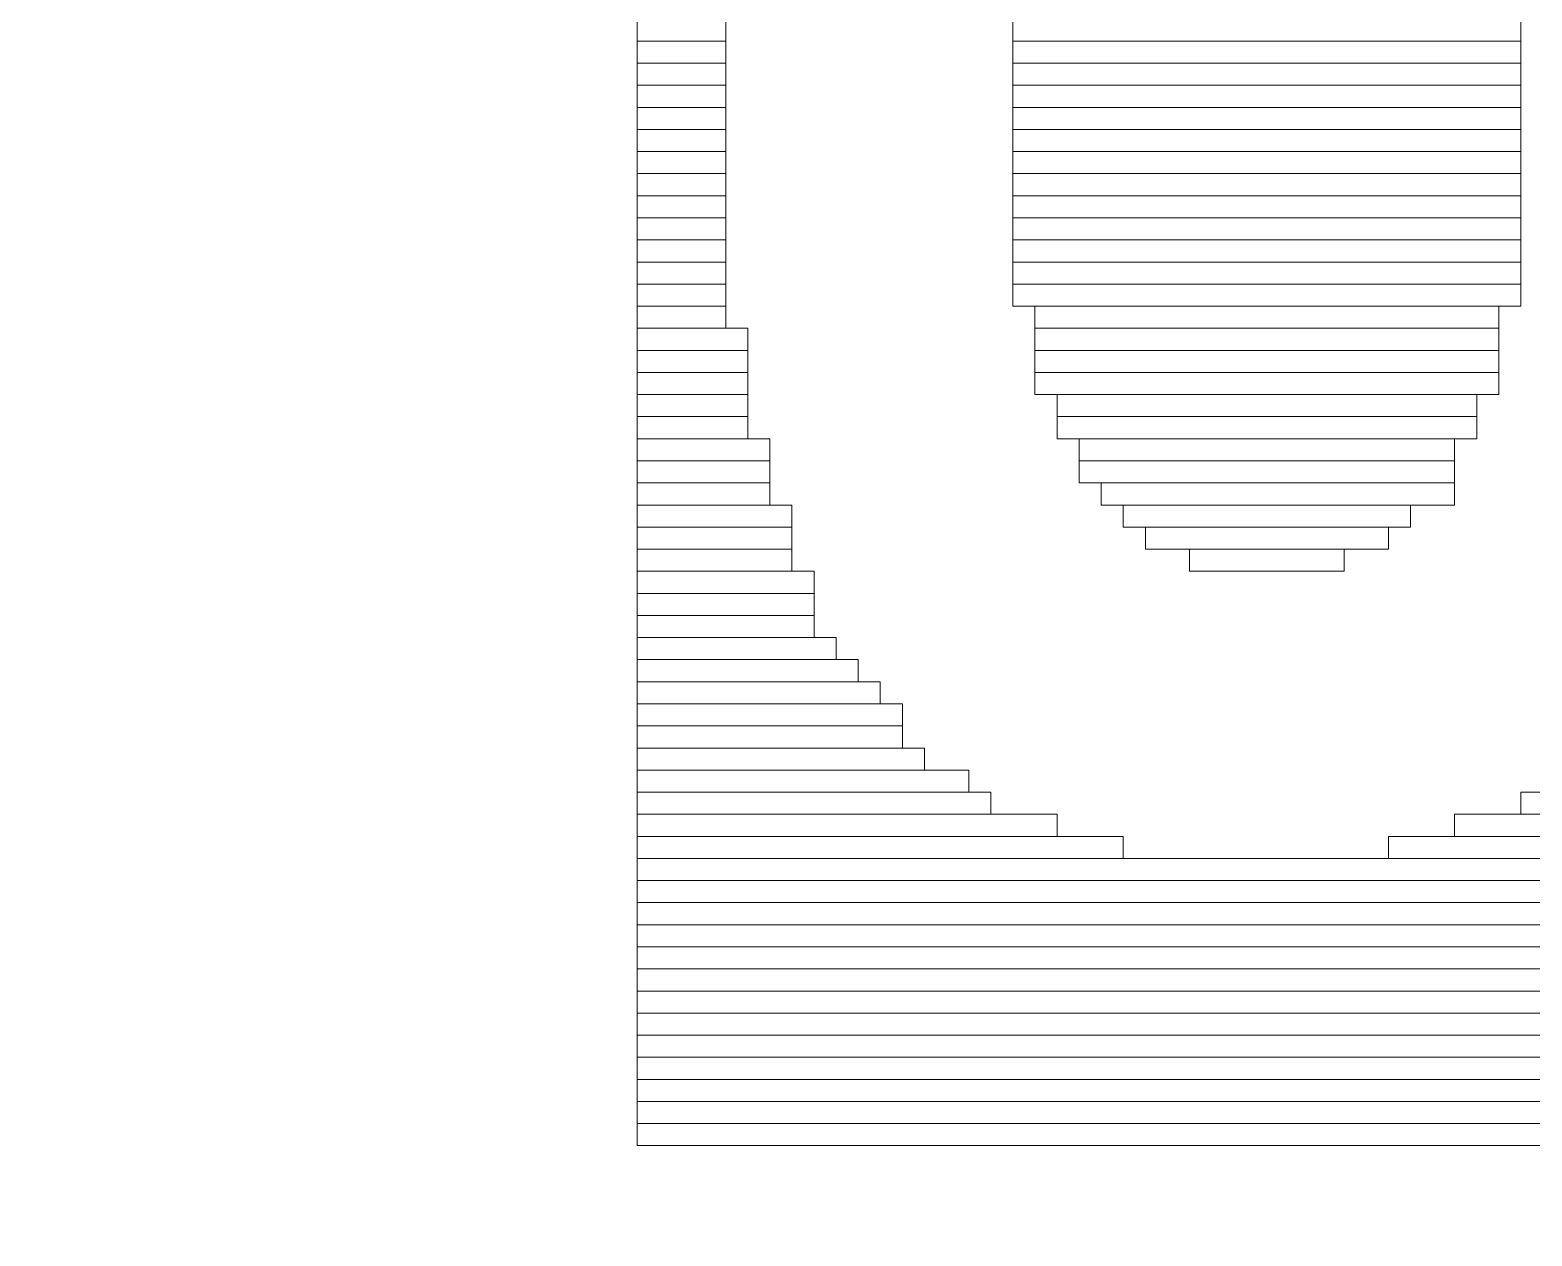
# Model space of a CAD drawing. Header units: millimetres. Extents: x -86 to 67, y -55 to 52.
# Drawn here: x 23.158 to 24.885, y 17.022 to 18.408 of the extents above; entities that cross this region are included whole.
import ezdxf

# ---------------------------------------------------------------- set-up
doc = ezdxf.new("R2010")
doc.units = ezdxf.units.MM
doc.header["$MEASUREMENT"] = 0
doc.layers.add('BG_OUTLINE', color=7, linetype='Continuous')
doc.layers.add('MA_PEN3', color=7, linetype='Continuous')

msp = doc.modelspace()

# ---------------------------------------------------------------- linework, layer by layer
at = {"layer": 'BG_OUTLINE', "color": 3, "lineweight": 9}
msp.add_open_spline([(-60.0926, 34.7331), (-60.0926, 34.7331), (63.7724, 34.7331), (63.7724, 34.7331), (63.7724, 34.7331), (64.585, 34.7336), (65.3646, 34.4113), (65.9396, 33.837), (65.9396, 33.837), (66.5146, 33.2627), (66.8379, 32.4797), (66.8384, 31.667), (66.8384, 31.667), (66.8384, 31.667), (66.8412, -52.28), (66.8412, -52.28), (66.8412, -52.28), (66.8412, -52.28), (66.8384, -52.1933), (66.8384, -52.1933), (66.8384, -52.1933), (66.8389, -53.006), (66.5166, -53.7856), (65.9424, -54.3606), (65.9424, -54.3606), (65.3681, -54.9356), (64.585, -55.2589), (63.7724, -55.2594), (63.7724, -55.2594), (63.7724, -55.2594), (-60.1869, -55.2594), (-60.1869, -55.2594), (-60.1869, -55.2594), (-60.1869, -55.2594), (-60.0853, -55.2518), (-60.0853, -55.2518), (-60.0853, -55.2518), (-60.8979, -55.2523), (-61.6775, -54.9299), (-62.2525, -54.3557), (-62.2525, -54.3557), (-62.8275, -53.7814), (-63.1508, -52.9984), (-63.1513, -52.1857), (-63.1513, -52.1857), (-63.1513, -52.1857), (-63.1587, 31.667), (-63.1587, 31.667), (-63.1587, 31.667), (-63.1592, 32.4797), (-62.8369, 33.2593), (-62.2626, 33.8343), (-62.2626, 33.8343), (-61.6883, 34.4093), (-60.9053, 34.7326), (-60.0926, 34.7331)], degree=3, knots=[0, 0, 0, 0, 0.071429, 0.071429, 0.071429, 0.071429, 0.142857, 0.142857, 0.142857, 0.142857, 0.214286, 0.214286, 0.214286, 0.214286, 0.285714, 0.285714, 0.285714, 0.285714, 0.357143, 0.357143, 0.357143, 0.357143, 0.428571, 0.428571, 0.428571, 0.428571, 0.5, 0.5, 0.5, 0.5, 0.571429, 0.571429, 0.571429, 0.571429, 0.642857, 0.642857, 0.642857, 0.642857, 0.714286, 0.714286, 0.714286, 0.714286, 0.785714, 0.785714, 0.785714, 0.785714, 0.857143, 0.857143, 0.857143, 0.857143, 0.928571, 0.928571, 0.928571, 0.928571, 1, 1, 1, 1], dxfattribs=at)
at = {"layer": 'MA_PEN3', "color": 5, "lineweight": 9}
for points in [[(23.8566, 18.3955), (23.8566, 18.3955), (23.8566, 18.4209), (23.8566, 18.4209), (23.8566, 18.4209), (23.8566, 18.4209), (23.9582, 18.4209), (23.9582, 18.4209), (23.9582, 18.4209), (23.9582, 18.4209), (23.9582, 18.3955), (23.9582, 18.3955), (23.9582, 18.3955), (23.9582, 18.3955), (23.8566, 18.3955), (23.8566, 18.3955)], [(24.2884, 18.3955), (24.2884, 18.3955), (24.2884, 18.4209), (24.2884, 18.4209), (24.2884, 18.4209), (24.2884, 18.4209), (24.8726, 18.4209), (24.8726, 18.4209), (24.8726, 18.4209), (24.8726, 18.4209), (24.8726, 18.3955), (24.8726, 18.3955), (24.8726, 18.3955), (24.8726, 18.3955), (24.2884, 18.3955), (24.2884, 18.3955)], [(23.8566, 18.3701), (23.8566, 18.3701), (23.8566, 18.3955), (23.8566, 18.3955), (23.8566, 18.3955), (23.8566, 18.3955), (23.9582, 18.3955), (23.9582, 18.3955), (23.9582, 18.3955), (23.9582, 18.3955), (23.9582, 18.3701), (23.9582, 18.3701), (23.9582, 18.3701), (23.9582, 18.3701), (23.8566, 18.3701), (23.8566, 18.3701)], [(24.2884, 18.3701), (24.2884, 18.3701), (24.2884, 18.3955), (24.2884, 18.3955), (24.2884, 18.3955), (24.2884, 18.3955), (24.8726, 18.3955), (24.8726, 18.3955), (24.8726, 18.3955), (24.8726, 18.3955), (24.8726, 18.3701), (24.8726, 18.3701), (24.8726, 18.3701), (24.8726, 18.3701), (24.2884, 18.3701), (24.2884, 18.3701)], [(23.8566, 18.3447), (23.8566, 18.3447), (23.8566, 18.3701), (23.8566, 18.3701), (23.8566, 18.3701), (23.8566, 18.3701), (23.9582, 18.3701), (23.9582, 18.3701), (23.9582, 18.3701), (23.9582, 18.3701), (23.9582, 18.3447), (23.9582, 18.3447), (23.9582, 18.3447), (23.9582, 18.3447), (23.8566, 18.3447), (23.8566, 18.3447)], [(24.2884, 18.3447), (24.2884, 18.3447), (24.2884, 18.3701), (24.2884, 18.3701), (24.2884, 18.3701), (24.2884, 18.3701), (24.8726, 18.3701), (24.8726, 18.3701), (24.8726, 18.3701), (24.8726, 18.3701), (24.8726, 18.3447), (24.8726, 18.3447), (24.8726, 18.3447), (24.8726, 18.3447), (24.2884, 18.3447), (24.2884, 18.3447)], [(23.8566, 18.3193), (23.8566, 18.3193), (23.8566, 18.3447), (23.8566, 18.3447), (23.8566, 18.3447), (23.8566, 18.3447), (23.9582, 18.3447), (23.9582, 18.3447), (23.9582, 18.3447), (23.9582, 18.3447), (23.9582, 18.3193), (23.9582, 18.3193), (23.9582, 18.3193), (23.9582, 18.3193), (23.8566, 18.3193), (23.8566, 18.3193)], [(24.2884, 18.3193), (24.2884, 18.3193), (24.2884, 18.3447), (24.2884, 18.3447), (24.2884, 18.3447), (24.2884, 18.3447), (24.8726, 18.3447), (24.8726, 18.3447), (24.8726, 18.3447), (24.8726, 18.3447), (24.8726, 18.3193), (24.8726, 18.3193), (24.8726, 18.3193), (24.8726, 18.3193), (24.2884, 18.3193), (24.2884, 18.3193)], [(23.8566, 18.2939), (23.8566, 18.2939), (23.8566, 18.3193), (23.8566, 18.3193), (23.8566, 18.3193), (23.8566, 18.3193), (23.9582, 18.3193), (23.9582, 18.3193), (23.9582, 18.3193), (23.9582, 18.3193), (23.9582, 18.2939), (23.9582, 18.2939), (23.9582, 18.2939), (23.9582, 18.2939), (23.8566, 18.2939), (23.8566, 18.2939)], [(24.2884, 18.2939), (24.2884, 18.2939), (24.2884, 18.3193), (24.2884, 18.3193), (24.2884, 18.3193), (24.2884, 18.3193), (24.8726, 18.3193), (24.8726, 18.3193), (24.8726, 18.3193), (24.8726, 18.3193), (24.8726, 18.2939), (24.8726, 18.2939), (24.8726, 18.2939), (24.8726, 18.2939), (24.2884, 18.2939), (24.2884, 18.2939)], [(23.8566, 18.2685), (23.8566, 18.2685), (23.8566, 18.2939), (23.8566, 18.2939), (23.8566, 18.2939), (23.8566, 18.2939), (23.9582, 18.2939), (23.9582, 18.2939), (23.9582, 18.2939), (23.9582, 18.2939), (23.9582, 18.2685), (23.9582, 18.2685), (23.9582, 18.2685), (23.9582, 18.2685), (23.8566, 18.2685), (23.8566, 18.2685)], [(24.2884, 18.2685), (24.2884, 18.2685), (24.2884, 18.2939), (24.2884, 18.2939), (24.2884, 18.2939), (24.2884, 18.2939), (24.8726, 18.2939), (24.8726, 18.2939), (24.8726, 18.2939), (24.8726, 18.2939), (24.8726, 18.2685), (24.8726, 18.2685), (24.8726, 18.2685), (24.8726, 18.2685), (24.2884, 18.2685), (24.2884, 18.2685)], [(23.8566, 18.2431), (23.8566, 18.2431), (23.8566, 18.2685), (23.8566, 18.2685), (23.8566, 18.2685), (23.8566, 18.2685), (23.9582, 18.2685), (23.9582, 18.2685), (23.9582, 18.2685), (23.9582, 18.2685), (23.9582, 18.2431), (23.9582, 18.2431), (23.9582, 18.2431), (23.9582, 18.2431), (23.8566, 18.2431), (23.8566, 18.2431)], [(24.2884, 18.2431), (24.2884, 18.2431), (24.2884, 18.2685), (24.2884, 18.2685), (24.2884, 18.2685), (24.2884, 18.2685), (24.8726, 18.2685), (24.8726, 18.2685), (24.8726, 18.2685), (24.8726, 18.2685), (24.8726, 18.2431), (24.8726, 18.2431), (24.8726, 18.2431), (24.8726, 18.2431), (24.2884, 18.2431), (24.2884, 18.2431)], [(23.8566, 18.2177), (23.8566, 18.2177), (23.8566, 18.2431), (23.8566, 18.2431), (23.8566, 18.2431), (23.8566, 18.2431), (23.9582, 18.2431), (23.9582, 18.2431), (23.9582, 18.2431), (23.9582, 18.2431), (23.9582, 18.2177), (23.9582, 18.2177), (23.9582, 18.2177), (23.9582, 18.2177), (23.8566, 18.2177), (23.8566, 18.2177)], [(24.2884, 18.2177), (24.2884, 18.2177), (24.2884, 18.2431), (24.2884, 18.2431), (24.2884, 18.2431), (24.2884, 18.2431), (24.8726, 18.2431), (24.8726, 18.2431), (24.8726, 18.2431), (24.8726, 18.2431), (24.8726, 18.2177), (24.8726, 18.2177), (24.8726, 18.2177), (24.8726, 18.2177), (24.2884, 18.2177), (24.2884, 18.2177)], [(23.8566, 18.1923), (23.8566, 18.1923), (23.8566, 18.2177), (23.8566, 18.2177), (23.8566, 18.2177), (23.8566, 18.2177), (23.9582, 18.2177), (23.9582, 18.2177), (23.9582, 18.2177), (23.9582, 18.2177), (23.9582, 18.1923), (23.9582, 18.1923), (23.9582, 18.1923), (23.9582, 18.1923), (23.8566, 18.1923), (23.8566, 18.1923)], [(24.2884, 18.1923), (24.2884, 18.1923), (24.2884, 18.2177), (24.2884, 18.2177), (24.2884, 18.2177), (24.2884, 18.2177), (24.8726, 18.2177), (24.8726, 18.2177), (24.8726, 18.2177), (24.8726, 18.2177), (24.8726, 18.1923), (24.8726, 18.1923), (24.8726, 18.1923), (24.8726, 18.1923), (24.2884, 18.1923), (24.2884, 18.1923)], [(23.8566, 18.1669), (23.8566, 18.1669), (23.8566, 18.1923), (23.8566, 18.1923), (23.8566, 18.1923), (23.8566, 18.1923), (23.9582, 18.1923), (23.9582, 18.1923), (23.9582, 18.1923), (23.9582, 18.1923), (23.9582, 18.1669), (23.9582, 18.1669), (23.9582, 18.1669), (23.9582, 18.1669), (23.8566, 18.1669), (23.8566, 18.1669)], [(24.2884, 18.1669), (24.2884, 18.1669), (24.2884, 18.1923), (24.2884, 18.1923), (24.2884, 18.1923), (24.2884, 18.1923), (24.8726, 18.1923), (24.8726, 18.1923), (24.8726, 18.1923), (24.8726, 18.1923), (24.8726, 18.1669), (24.8726, 18.1669), (24.8726, 18.1669), (24.8726, 18.1669), (24.2884, 18.1669), (24.2884, 18.1669)], [(23.8566, 18.1415), (23.8566, 18.1415), (23.8566, 18.1669), (23.8566, 18.1669), (23.8566, 18.1669), (23.8566, 18.1669), (23.9582, 18.1669), (23.9582, 18.1669), (23.9582, 18.1669), (23.9582, 18.1669), (23.9582, 18.1415), (23.9582, 18.1415), (23.9582, 18.1415), (23.9582, 18.1415), (23.8566, 18.1415), (23.8566, 18.1415)], [(24.2884, 18.1415), (24.2884, 18.1415), (24.2884, 18.1669), (24.2884, 18.1669), (24.2884, 18.1669), (24.2884, 18.1669), (24.8726, 18.1669), (24.8726, 18.1669), (24.8726, 18.1669), (24.8726, 18.1669), (24.8726, 18.1415), (24.8726, 18.1415), (24.8726, 18.1415), (24.8726, 18.1415), (24.2884, 18.1415), (24.2884, 18.1415)], [(23.8566, 18.1161), (23.8566, 18.1161), (23.8566, 18.1415), (23.8566, 18.1415), (23.8566, 18.1415), (23.8566, 18.1415), (23.9582, 18.1415), (23.9582, 18.1415), (23.9582, 18.1415), (23.9582, 18.1415), (23.9582, 18.1161), (23.9582, 18.1161), (23.9582, 18.1161), (23.9582, 18.1161), (23.8566, 18.1161), (23.8566, 18.1161)], [(24.2884, 18.1161), (24.2884, 18.1161), (24.2884, 18.1415), (24.2884, 18.1415), (24.2884, 18.1415), (24.2884, 18.1415), (24.8726, 18.1415), (24.8726, 18.1415), (24.8726, 18.1415), (24.8726, 18.1415), (24.8726, 18.1161), (24.8726, 18.1161), (24.8726, 18.1161), (24.8726, 18.1161), (24.2884, 18.1161), (24.2884, 18.1161)], [(23.8566, 18.0907), (23.8566, 18.0907), (23.8566, 18.1161), (23.8566, 18.1161), (23.8566, 18.1161), (23.8566, 18.1161), (23.9582, 18.1161), (23.9582, 18.1161), (23.9582, 18.1161), (23.9582, 18.1161), (23.9582, 18.0907), (23.9582, 18.0907), (23.9582, 18.0907), (23.9582, 18.0907), (23.8566, 18.0907), (23.8566, 18.0907)], [(24.2884, 18.0907), (24.2884, 18.0907), (24.2884, 18.1161), (24.2884, 18.1161), (24.2884, 18.1161), (24.2884, 18.1161), (24.8726, 18.1161), (24.8726, 18.1161), (24.8726, 18.1161), (24.8726, 18.1161), (24.8726, 18.0907), (24.8726, 18.0907), (24.8726, 18.0907), (24.8726, 18.0907), (24.2884, 18.0907), (24.2884, 18.0907)], [(23.8566, 18.0653), (23.8566, 18.0653), (23.8566, 18.0907), (23.8566, 18.0907), (23.8566, 18.0907), (23.8566, 18.0907), (23.9582, 18.0907), (23.9582, 18.0907), (23.9582, 18.0907), (23.9582, 18.0907), (23.9582, 18.0653), (23.9582, 18.0653), (23.9582, 18.0653), (23.9582, 18.0653), (23.8566, 18.0653), (23.8566, 18.0653)], [(24.3138, 18.0653), (24.3138, 18.0653), (24.3138, 18.0907), (24.3138, 18.0907), (24.3138, 18.0907), (24.3138, 18.0907), (24.8472, 18.0907), (24.8472, 18.0907), (24.8472, 18.0907), (24.8472, 18.0907), (24.8472, 18.0653), (24.8472, 18.0653), (24.8472, 18.0653), (24.8472, 18.0653), (24.3138, 18.0653), (24.3138, 18.0653)], [(23.8566, 18.0399), (23.8566, 18.0399), (23.8566, 18.0653), (23.8566, 18.0653), (23.8566, 18.0653), (23.8566, 18.0653), (23.9836, 18.0653), (23.9836, 18.0653), (23.9836, 18.0653), (23.9836, 18.0653), (23.9836, 18.0399), (23.9836, 18.0399), (23.9836, 18.0399), (23.9836, 18.0399), (23.8566, 18.0399), (23.8566, 18.0399)], [(24.3138, 18.0399), (24.3138, 18.0399), (24.3138, 18.0653), (24.3138, 18.0653), (24.3138, 18.0653), (24.3138, 18.0653), (24.8472, 18.0653), (24.8472, 18.0653), (24.8472, 18.0653), (24.8472, 18.0653), (24.8472, 18.0399), (24.8472, 18.0399), (24.8472, 18.0399), (24.8472, 18.0399), (24.3138, 18.0399), (24.3138, 18.0399)], [(23.8566, 18.0145), (23.8566, 18.0145), (23.8566, 18.0399), (23.8566, 18.0399), (23.8566, 18.0399), (23.8566, 18.0399), (23.9836, 18.0399), (23.9836, 18.0399), (23.9836, 18.0399), (23.9836, 18.0399), (23.9836, 18.0145), (23.9836, 18.0145), (23.9836, 18.0145), (23.9836, 18.0145), (23.8566, 18.0145), (23.8566, 18.0145)], [(24.3138, 18.0145), (24.3138, 18.0145), (24.3138, 18.0399), (24.3138, 18.0399), (24.3138, 18.0399), (24.3138, 18.0399), (24.8472, 18.0399), (24.8472, 18.0399), (24.8472, 18.0399), (24.8472, 18.0399), (24.8472, 18.0145), (24.8472, 18.0145), (24.8472, 18.0145), (24.8472, 18.0145), (24.3138, 18.0145), (24.3138, 18.0145)], [(23.8566, 17.9891), (23.8566, 17.9891), (23.8566, 18.0145), (23.8566, 18.0145), (23.8566, 18.0145), (23.8566, 18.0145), (23.9836, 18.0145), (23.9836, 18.0145), (23.9836, 18.0145), (23.9836, 18.0145), (23.9836, 17.9891), (23.9836, 17.9891), (23.9836, 17.9891), (23.9836, 17.9891), (23.8566, 17.9891), (23.8566, 17.9891)], [(24.3138, 17.9891), (24.3138, 17.9891), (24.3138, 18.0145), (24.3138, 18.0145), (24.3138, 18.0145), (24.3138, 18.0145), (24.8472, 18.0145), (24.8472, 18.0145), (24.8472, 18.0145), (24.8472, 18.0145), (24.8472, 17.9891), (24.8472, 17.9891), (24.8472, 17.9891), (24.8472, 17.9891), (24.3138, 17.9891), (24.3138, 17.9891)], [(23.8566, 17.9637), (23.8566, 17.9637), (23.8566, 17.9891), (23.8566, 17.9891), (23.8566, 17.9891), (23.8566, 17.9891), (23.9836, 17.9891), (23.9836, 17.9891), (23.9836, 17.9891), (23.9836, 17.9891), (23.9836, 17.9637), (23.9836, 17.9637), (23.9836, 17.9637), (23.9836, 17.9637), (23.8566, 17.9637), (23.8566, 17.9637)], [(24.3392, 17.9637), (24.3392, 17.9637), (24.3392, 17.9891), (24.3392, 17.9891), (24.3392, 17.9891), (24.3392, 17.9891), (24.8218, 17.9891), (24.8218, 17.9891), (24.8218, 17.9891), (24.8218, 17.9891), (24.8218, 17.9637), (24.8218, 17.9637), (24.8218, 17.9637), (24.8218, 17.9637), (24.3392, 17.9637), (24.3392, 17.9637)], [(23.8566, 17.9383), (23.8566, 17.9383), (23.8566, 17.9637), (23.8566, 17.9637), (23.8566, 17.9637), (23.8566, 17.9637), (23.9836, 17.9637), (23.9836, 17.9637), (23.9836, 17.9637), (23.9836, 17.9637), (23.9836, 17.9383), (23.9836, 17.9383), (23.9836, 17.9383), (23.9836, 17.9383), (23.8566, 17.9383), (23.8566, 17.9383)], [(24.3392, 17.9383), (24.3392, 17.9383), (24.3392, 17.9637), (24.3392, 17.9637), (24.3392, 17.9637), (24.3392, 17.9637), (24.8218, 17.9637), (24.8218, 17.9637), (24.8218, 17.9637), (24.8218, 17.9637), (24.8218, 17.9383), (24.8218, 17.9383), (24.8218, 17.9383), (24.8218, 17.9383), (24.3392, 17.9383), (24.3392, 17.9383)], [(23.8566, 17.9129), (23.8566, 17.9129), (23.8566, 17.9383), (23.8566, 17.9383), (23.8566, 17.9383), (23.8566, 17.9383), (24.009, 17.9383), (24.009, 17.9383), (24.009, 17.9383), (24.009, 17.9383), (24.009, 17.9129), (24.009, 17.9129), (24.009, 17.9129), (24.009, 17.9129), (23.8566, 17.9129), (23.8566, 17.9129)], [(24.3646, 17.9129), (24.3646, 17.9129), (24.3646, 17.9383), (24.3646, 17.9383), (24.3646, 17.9383), (24.3646, 17.9383), (24.7964, 17.9383), (24.7964, 17.9383), (24.7964, 17.9383), (24.7964, 17.9383), (24.7964, 17.9129), (24.7964, 17.9129), (24.7964, 17.9129), (24.7964, 17.9129), (24.3646, 17.9129), (24.3646, 17.9129)], [(23.8566, 17.8875), (23.8566, 17.8875), (23.8566, 17.9129), (23.8566, 17.9129), (23.8566, 17.9129), (23.8566, 17.9129), (24.009, 17.9129), (24.009, 17.9129), (24.009, 17.9129), (24.009, 17.9129), (24.009, 17.8875), (24.009, 17.8875), (24.009, 17.8875), (24.009, 17.8875), (23.8566, 17.8875), (23.8566, 17.8875)], [(24.3646, 17.8875), (24.3646, 17.8875), (24.3646, 17.9129), (24.3646, 17.9129), (24.3646, 17.9129), (24.3646, 17.9129), (24.7964, 17.9129), (24.7964, 17.9129), (24.7964, 17.9129), (24.7964, 17.9129), (24.7964, 17.8875), (24.7964, 17.8875), (24.7964, 17.8875), (24.7964, 17.8875), (24.3646, 17.8875), (24.3646, 17.8875)], [(23.8566, 17.8621), (23.8566, 17.8621), (23.8566, 17.8875), (23.8566, 17.8875), (23.8566, 17.8875), (23.8566, 17.8875), (24.009, 17.8875), (24.009, 17.8875), (24.009, 17.8875), (24.009, 17.8875), (24.009, 17.8621), (24.009, 17.8621), (24.009, 17.8621), (24.009, 17.8621), (23.8566, 17.8621), (23.8566, 17.8621)], [(24.39, 17.8621), (24.39, 17.8621), (24.39, 17.8875), (24.39, 17.8875), (24.39, 17.8875), (24.39, 17.8875), (24.7964, 17.8875), (24.7964, 17.8875), (24.7964, 17.8875), (24.7964, 17.8875), (24.7964, 17.8621), (24.7964, 17.8621), (24.7964, 17.8621), (24.7964, 17.8621), (24.39, 17.8621), (24.39, 17.8621)], [(23.8566, 17.8367), (23.8566, 17.8367), (23.8566, 17.8621), (23.8566, 17.8621), (23.8566, 17.8621), (23.8566, 17.8621), (24.0344, 17.8621), (24.0344, 17.8621), (24.0344, 17.8621), (24.0344, 17.8621), (24.0344, 17.8367), (24.0344, 17.8367), (24.0344, 17.8367), (24.0344, 17.8367), (23.8566, 17.8367), (23.8566, 17.8367)], [(24.4154, 17.8367), (24.4154, 17.8367), (24.4154, 17.8621), (24.4154, 17.8621), (24.4154, 17.8621), (24.4154, 17.8621), (24.7456, 17.8621), (24.7456, 17.8621), (24.7456, 17.8621), (24.7456, 17.8621), (24.7456, 17.8367), (24.7456, 17.8367), (24.7456, 17.8367), (24.7456, 17.8367), (24.4154, 17.8367), (24.4154, 17.8367)], [(23.8566, 17.8113), (23.8566, 17.8113), (23.8566, 17.8367), (23.8566, 17.8367), (23.8566, 17.8367), (23.8566, 17.8367), (24.0344, 17.8367), (24.0344, 17.8367), (24.0344, 17.8367), (24.0344, 17.8367), (24.0344, 17.8113), (24.0344, 17.8113), (24.0344, 17.8113), (24.0344, 17.8113), (23.8566, 17.8113), (23.8566, 17.8113)], [(24.4408, 17.8113), (24.4408, 17.8113), (24.4408, 17.8367), (24.4408, 17.8367), (24.4408, 17.8367), (24.4408, 17.8367), (24.7202, 17.8367), (24.7202, 17.8367), (24.7202, 17.8367), (24.7202, 17.8367), (24.7202, 17.8113), (24.7202, 17.8113), (24.7202, 17.8113), (24.7202, 17.8113), (24.4408, 17.8113), (24.4408, 17.8113)], [(23.8566, 17.7859), (23.8566, 17.7859), (23.8566, 17.8113), (23.8566, 17.8113), (23.8566, 17.8113), (23.8566, 17.8113), (24.0344, 17.8113), (24.0344, 17.8113), (24.0344, 17.8113), (24.0344, 17.8113), (24.0344, 17.7859), (24.0344, 17.7859), (24.0344, 17.7859), (24.0344, 17.7859), (23.8566, 17.7859), (23.8566, 17.7859)], [(24.4916, 17.7859), (24.4916, 17.7859), (24.4916, 17.8113), (24.4916, 17.8113), (24.4916, 17.8113), (24.4916, 17.8113), (24.6694, 17.8113), (24.6694, 17.8113), (24.6694, 17.8113), (24.6694, 17.8113), (24.6694, 17.7859), (24.6694, 17.7859), (24.6694, 17.7859), (24.6694, 17.7859), (24.4916, 17.7859), (24.4916, 17.7859)], [(23.8566, 17.7605), (23.8566, 17.7605), (23.8566, 17.7859), (23.8566, 17.7859), (23.8566, 17.7859), (23.8566, 17.7859), (24.0598, 17.7859), (24.0598, 17.7859), (24.0598, 17.7859), (24.0598, 17.7859), (24.0598, 17.7605), (24.0598, 17.7605), (24.0598, 17.7605), (24.0598, 17.7605), (23.8566, 17.7605), (23.8566, 17.7605)], [(23.8566, 17.7351), (23.8566, 17.7351), (23.8566, 17.7605), (23.8566, 17.7605), (23.8566, 17.7605), (23.8566, 17.7605), (24.0598, 17.7605), (24.0598, 17.7605), (24.0598, 17.7605), (24.0598, 17.7605), (24.0598, 17.7351), (24.0598, 17.7351), (24.0598, 17.7351), (24.0598, 17.7351), (23.8566, 17.7351), (23.8566, 17.7351)], [(23.8566, 17.7097), (23.8566, 17.7097), (23.8566, 17.7351), (23.8566, 17.7351), (23.8566, 17.7351), (23.8566, 17.7351), (24.0598, 17.7351), (24.0598, 17.7351), (24.0598, 17.7351), (24.0598, 17.7351), (24.0598, 17.7097), (24.0598, 17.7097), (24.0598, 17.7097), (24.0598, 17.7097), (23.8566, 17.7097), (23.8566, 17.7097)], [(23.8566, 17.6843), (23.8566, 17.6843), (23.8566, 17.7097), (23.8566, 17.7097), (23.8566, 17.7097), (23.8566, 17.7097), (24.0852, 17.7097), (24.0852, 17.7097), (24.0852, 17.7097), (24.0852, 17.7097), (24.0852, 17.6843), (24.0852, 17.6843), (24.0852, 17.6843), (24.0852, 17.6843), (23.8566, 17.6843), (23.8566, 17.6843)], [(23.8566, 17.6589), (23.8566, 17.6589), (23.8566, 17.6843), (23.8566, 17.6843), (23.8566, 17.6843), (23.8566, 17.6843), (24.1106, 17.6843), (24.1106, 17.6843), (24.1106, 17.6843), (24.1106, 17.6843), (24.1106, 17.6589), (24.1106, 17.6589), (24.1106, 17.6589), (24.1106, 17.6589), (23.8566, 17.6589), (23.8566, 17.6589)], [(23.8566, 17.6335), (23.8566, 17.6335), (23.8566, 17.6589), (23.8566, 17.6589), (23.8566, 17.6589), (23.8566, 17.6589), (24.136, 17.6589), (24.136, 17.6589), (24.136, 17.6589), (24.136, 17.6589), (24.136, 17.6335), (24.136, 17.6335), (24.136, 17.6335), (24.136, 17.6335), (23.8566, 17.6335), (23.8566, 17.6335)], [(23.8566, 17.6081), (23.8566, 17.6081), (23.8566, 17.6335), (23.8566, 17.6335), (23.8566, 17.6335), (23.8566, 17.6335), (24.1614, 17.6335), (24.1614, 17.6335), (24.1614, 17.6335), (24.1614, 17.6335), (24.1614, 17.6081), (24.1614, 17.6081), (24.1614, 17.6081), (24.1614, 17.6081), (23.8566, 17.6081), (23.8566, 17.6081)], [(23.8566, 17.5827), (23.8566, 17.5827), (23.8566, 17.6081), (23.8566, 17.6081), (23.8566, 17.6081), (23.8566, 17.6081), (24.1614, 17.6081), (24.1614, 17.6081), (24.1614, 17.6081), (24.1614, 17.6081), (24.1614, 17.5827), (24.1614, 17.5827), (24.1614, 17.5827), (24.1614, 17.5827), (23.8566, 17.5827), (23.8566, 17.5827)], [(23.8566, 17.5573), (23.8566, 17.5573), (23.8566, 17.5827), (23.8566, 17.5827), (23.8566, 17.5827), (23.8566, 17.5827), (24.1868, 17.5827), (24.1868, 17.5827), (24.1868, 17.5827), (24.1868, 17.5827), (24.1868, 17.5573), (24.1868, 17.5573), (24.1868, 17.5573), (24.1868, 17.5573), (23.8566, 17.5573), (23.8566, 17.5573)], [(23.8566, 17.5319), (23.8566, 17.5319), (23.8566, 17.5573), (23.8566, 17.5573), (23.8566, 17.5573), (23.8566, 17.5573), (24.2376, 17.5573), (24.2376, 17.5573), (24.2376, 17.5573), (24.2376, 17.5573), (24.2376, 17.5319), (24.2376, 17.5319), (24.2376, 17.5319), (24.2376, 17.5319), (23.8566, 17.5319), (23.8566, 17.5319)], [(23.8566, 17.5065), (23.8566, 17.5065), (23.8566, 17.5319), (23.8566, 17.5319), (23.8566, 17.5319), (23.8566, 17.5319), (24.263, 17.5319), (24.263, 17.5319), (24.263, 17.5319), (24.263, 17.5319), (24.263, 17.5065), (24.263, 17.5065), (24.263, 17.5065), (24.263, 17.5065), (23.8566, 17.5065), (23.8566, 17.5065)], [(24.8726, 17.5065), (24.8726, 17.5065), (24.8726, 17.5319), (24.8726, 17.5319), (24.8726, 17.5319), (24.8726, 17.5319), (25.5076, 17.5319), (25.5076, 17.5319), (25.5076, 17.5319), (25.5076, 17.5319), (25.5076, 17.5065), (25.5076, 17.5065), (25.5076, 17.5065), (25.5076, 17.5065), (24.8726, 17.5065), (24.8726, 17.5065)], [(23.8566, 17.4811), (23.8566, 17.4811), (23.8566, 17.5065), (23.8566, 17.5065), (23.8566, 17.5065), (23.8566, 17.5065), (24.3392, 17.5065), (24.3392, 17.5065), (24.3392, 17.5065), (24.3392, 17.5065), (24.3392, 17.4811), (24.3392, 17.4811), (24.3392, 17.4811), (24.3392, 17.4811), (23.8566, 17.4811), (23.8566, 17.4811)], [(24.7964, 17.4811), (24.7964, 17.4811), (24.7964, 17.5065), (24.7964, 17.5065), (24.7964, 17.5065), (24.7964, 17.5065), (25.5838, 17.5065), (25.5838, 17.5065), (25.5838, 17.5065), (25.5838, 17.5065), (25.5838, 17.4811), (25.5838, 17.4811), (25.5838, 17.4811), (25.5838, 17.4811), (24.7964, 17.4811), (24.7964, 17.4811)], [(23.8566, 17.4557), (23.8566, 17.4557), (23.8566, 17.4811), (23.8566, 17.4811), (23.8566, 17.4811), (23.8566, 17.4811), (24.4154, 17.4811), (24.4154, 17.4811), (24.4154, 17.4811), (24.4154, 17.4811), (24.4154, 17.4557), (24.4154, 17.4557), (24.4154, 17.4557), (24.4154, 17.4557), (23.8566, 17.4557), (23.8566, 17.4557)], [(24.7202, 17.4557), (24.7202, 17.4557), (24.7202, 17.4811), (24.7202, 17.4811), (24.7202, 17.4811), (24.7202, 17.4811), (25.6854, 17.4811), (25.6854, 17.4811), (25.6854, 17.4811), (25.6854, 17.4811), (25.6854, 17.4557), (25.6854, 17.4557), (25.6854, 17.4557), (25.6854, 17.4557), (24.7202, 17.4557), (24.7202, 17.4557)], [(23.8566, 17.4303), (23.8566, 17.4303), (23.8566, 17.4557), (23.8566, 17.4557), (23.8566, 17.4557), (23.8566, 17.4557), (34.2452, 17.4557), (34.2452, 17.4557), (34.2452, 17.4557), (34.2452, 17.4557), (34.2452, 17.4303), (34.2452, 17.4303), (34.2452, 17.4303), (34.2452, 17.4303), (23.8566, 17.4303), (23.8566, 17.4303)], [(23.8566, 17.4049), (23.8566, 17.4049), (23.8566, 17.4303), (23.8566, 17.4303), (23.8566, 17.4303), (23.8566, 17.4303), (34.2452, 17.4303), (34.2452, 17.4303), (34.2452, 17.4303), (34.2452, 17.4303), (34.2452, 17.4049), (34.2452, 17.4049), (34.2452, 17.4049), (34.2452, 17.4049), (23.8566, 17.4049), (23.8566, 17.4049)], [(23.8566, 17.3795), (23.8566, 17.3795), (23.8566, 17.4049), (23.8566, 17.4049), (23.8566, 17.4049), (23.8566, 17.4049), (34.2452, 17.4049), (34.2452, 17.4049), (34.2452, 17.4049), (34.2452, 17.4049), (34.2452, 17.3795), (34.2452, 17.3795), (34.2452, 17.3795), (34.2452, 17.3795), (23.8566, 17.3795), (23.8566, 17.3795)], [(23.8566, 17.3541), (23.8566, 17.3541), (23.8566, 17.3795), (23.8566, 17.3795), (23.8566, 17.3795), (23.8566, 17.3795), (34.2452, 17.3795), (34.2452, 17.3795), (34.2452, 17.3795), (34.2452, 17.3795), (34.2452, 17.3541), (34.2452, 17.3541), (34.2452, 17.3541), (34.2452, 17.3541), (23.8566, 17.3541), (23.8566, 17.3541)], [(23.8566, 17.3287), (23.8566, 17.3287), (23.8566, 17.3541), (23.8566, 17.3541), (23.8566, 17.3541), (23.8566, 17.3541), (34.2452, 17.3541), (34.2452, 17.3541), (34.2452, 17.3541), (34.2452, 17.3541), (34.2452, 17.3287), (34.2452, 17.3287), (34.2452, 17.3287), (34.2452, 17.3287), (23.8566, 17.3287), (23.8566, 17.3287)], [(23.8566, 17.3033), (23.8566, 17.3033), (23.8566, 17.3287), (23.8566, 17.3287), (23.8566, 17.3287), (23.8566, 17.3287), (34.2452, 17.3287), (34.2452, 17.3287), (34.2452, 17.3287), (34.2452, 17.3287), (34.2452, 17.3033), (34.2452, 17.3033), (34.2452, 17.3033), (34.2452, 17.3033), (23.8566, 17.3033), (23.8566, 17.3033)], [(23.8566, 17.2779), (23.8566, 17.2779), (23.8566, 17.3033), (23.8566, 17.3033), (23.8566, 17.3033), (23.8566, 17.3033), (34.2452, 17.3033), (34.2452, 17.3033), (34.2452, 17.3033), (34.2452, 17.3033), (34.2452, 17.2779), (34.2452, 17.2779), (34.2452, 17.2779), (34.2452, 17.2779), (23.8566, 17.2779), (23.8566, 17.2779)], [(23.8566, 17.2525), (23.8566, 17.2525), (23.8566, 17.2779), (23.8566, 17.2779), (23.8566, 17.2779), (23.8566, 17.2779), (34.2452, 17.2779), (34.2452, 17.2779), (34.2452, 17.2779), (34.2452, 17.2779), (34.2452, 17.2525), (34.2452, 17.2525), (34.2452, 17.2525), (34.2452, 17.2525), (23.8566, 17.2525), (23.8566, 17.2525)], [(23.8566, 17.2271), (23.8566, 17.2271), (23.8566, 17.2525), (23.8566, 17.2525), (23.8566, 17.2525), (23.8566, 17.2525), (34.2452, 17.2525), (34.2452, 17.2525), (34.2452, 17.2525), (34.2452, 17.2525), (34.2452, 17.2271), (34.2452, 17.2271), (34.2452, 17.2271), (34.2452, 17.2271), (23.8566, 17.2271), (23.8566, 17.2271)], [(23.8566, 17.2017), (23.8566, 17.2017), (23.8566, 17.2271), (23.8566, 17.2271), (23.8566, 17.2271), (23.8566, 17.2271), (34.2452, 17.2271), (34.2452, 17.2271), (34.2452, 17.2271), (34.2452, 17.2271), (34.2452, 17.2017), (34.2452, 17.2017), (34.2452, 17.2017), (34.2452, 17.2017), (23.8566, 17.2017), (23.8566, 17.2017)], [(23.8566, 17.1763), (23.8566, 17.1763), (23.8566, 17.2017), (23.8566, 17.2017), (23.8566, 17.2017), (23.8566, 17.2017), (34.2452, 17.2017), (34.2452, 17.2017), (34.2452, 17.2017), (34.2452, 17.2017), (34.2452, 17.1763), (34.2452, 17.1763), (34.2452, 17.1763), (34.2452, 17.1763), (23.8566, 17.1763), (23.8566, 17.1763)], [(23.8566, 17.1509), (23.8566, 17.1509), (23.8566, 17.1763), (23.8566, 17.1763), (23.8566, 17.1763), (23.8566, 17.1763), (34.2452, 17.1763), (34.2452, 17.1763), (34.2452, 17.1763), (34.2452, 17.1763), (34.2452, 17.1509), (34.2452, 17.1509), (34.2452, 17.1509), (34.2452, 17.1509), (23.8566, 17.1509), (23.8566, 17.1509)], [(23.8566, 17.1255), (23.8566, 17.1255), (23.8566, 17.1509), (23.8566, 17.1509), (23.8566, 17.1509), (23.8566, 17.1509), (34.2452, 17.1509), (34.2452, 17.1509), (34.2452, 17.1509), (34.2452, 17.1509), (34.2452, 17.1255), (34.2452, 17.1255), (34.2452, 17.1255), (34.2452, 17.1255), (23.8566, 17.1255), (23.8566, 17.1255)]]:
    msp.add_open_spline(points, degree=3, knots=[0, 0, 0, 0, 0.25, 0.25, 0.25, 0.25, 0.5, 0.5, 0.5, 0.5, 0.75, 0.75, 0.75, 0.75, 1, 1, 1, 1], dxfattribs=at)

doc.saveas('drawing.dxf')
